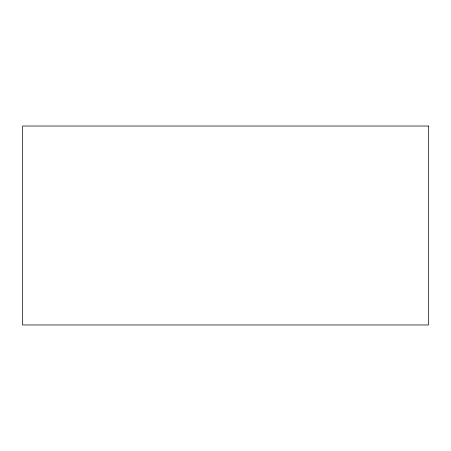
<?xml version="1.0" encoding="UTF-8"?>
<svg xmlns="http://www.w3.org/2000/svg" width="451" height="451" viewBox="0 0 451 451"><rect width="100%" height="100%" fill="white"/><g stroke="black" fill="none" stroke-linecap="round" stroke-linejoin="round"><path stroke-width="0.68" d="M428.45 126.032L22.55 126.032L22.55 324.968L428.45 324.968L428.45 126.032"/></g></svg>
